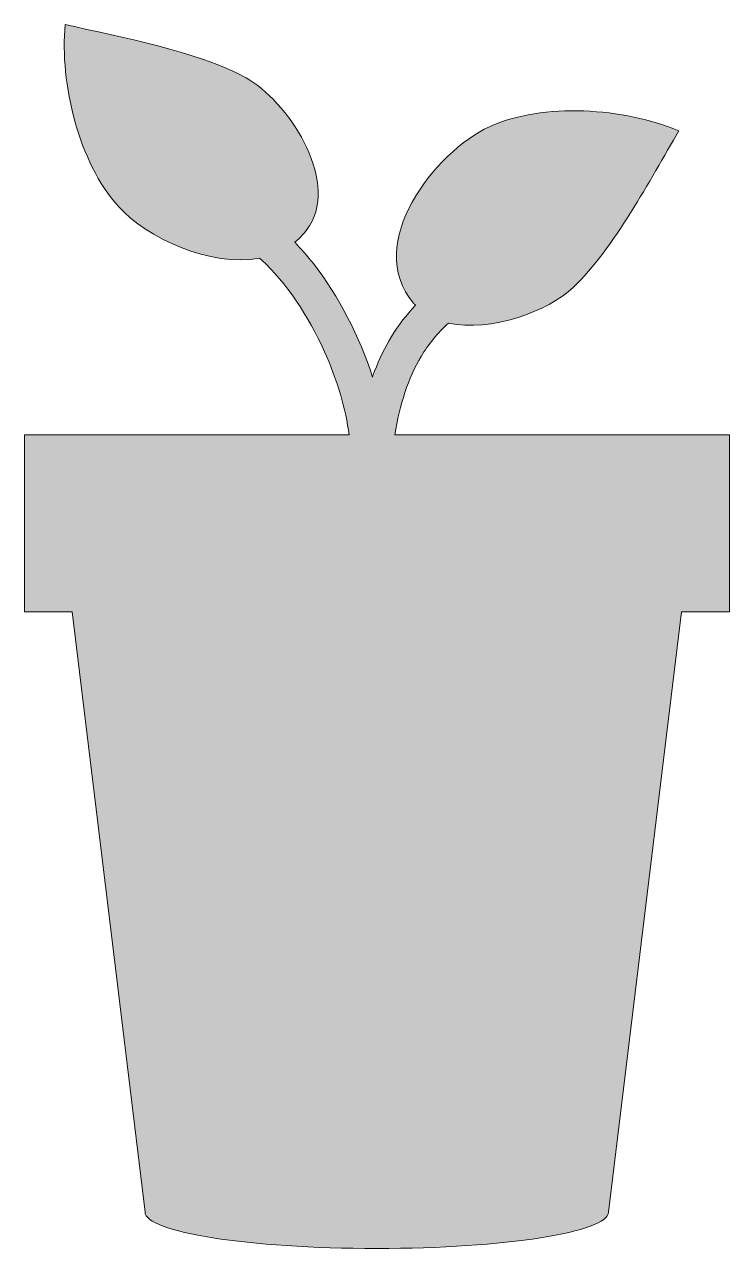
# Model space of a CAD drawing. Header units: inches. Extents: x 0 to 59, y 0 to 102.
import ezdxf

# ---------------------------------------------------------------- set-up
doc = ezdxf.new("R2010")
doc.units = ezdxf.units.IN
doc.header["$MEASUREMENT"] = 0
doc.layers.add('Layer 1', color=7, linetype='Continuous')

msp = doc.modelspace()

# ---------------------------------------------------------------- hatches: boundary and pattern name
at = {"layer": 'Layer 1', "true_color": 0x8bc53f}
h = msp.add_hatch(color=83, dxfattribs=at)
h.dxf.hatch_style = 2
edge = h.paths.add_edge_path()
edge.add_spline(control_points=[(32.94, 74.04), (33.54, 75.06), (34.29, 75.98), (35.2, 76.82), (38.71, 76.05), (43.49, 77.78), (45.58, 79.79), (48.98, 83.05), (51.9, 88.67), (54.34, 92.77), (49.82, 94.68), (43.08, 95.15), (38.61, 93.11), (34.08, 91.04), (28.14, 83.39), (32.29, 78.47), (32.35, 78.4), (32.42, 78.35), (32.47, 78.29), (30.94, 76.69), (29.83, 74.84), (29.07, 72.82), (29, 72.66), (28.95, 72.49), (28.9, 72.33), (27.83, 75.67), (26.1, 79.04), (23.99, 81.75), (23.49, 82.38), (22.98, 82.97), (22.44, 83.52), (22.89, 83.9), (23.32, 84.34), (23.67, 84.9), (26.13, 88.81), (21.78, 95.32), (18.4, 97.17), (14.26, 99.43), (8.02, 100.51), (3.38, 101.6), (2.92, 96.71), (4.5, 90.14), (7.8, 86.5), (10.17, 83.88), (15.43, 81.45), (19.52, 82.19), (19.59, 82.13), (19.67, 82.08), (19.74, 82.01), (21.69, 80.23), (23.57, 77.42), (24.91, 74.44), (25.97, 72.1), (26.69, 69.65), (26.95, 67.53), (26.95, 67.53), (0, 67.53), (0, 67.53), (0, 67.53), (0, 52.84), (0, 52.84), (0, 52.84), (3.97, 52.84), (3.97, 52.84), (3.97, 52.84), (10.01, 3.03), (10.01, 3.03), (10.01, 1.36), (18.63, 0), (29.25, 0), (39.88, 0), (48.49, 1.36), (48.49, 3.03), (48.49, 3.03), (54.56, 52.84), (54.56, 52.84), (54.56, 52.84), (58.54, 52.84), (58.54, 52.84), (58.54, 52.84), (58.54, 67.53), (58.54, 67.53), (58.54, 67.53), (30.74, 67.53), (30.74, 67.53), (31.17, 70.06), (31.85, 72.23), (32.94, 74.04)], knot_values=[0, 0, 0, 0, 1, 1, 1, 2, 2, 2, 3, 3, 3, 4, 4, 4, 5, 5, 5, 6, 6, 6, 7, 7, 7, 8, 8, 8, 9, 9, 9, 10, 10, 10, 11, 11, 11, 12, 12, 12, 13, 13, 13, 14, 14, 14, 15, 15, 15, 16, 16, 16, 17, 17, 17, 18, 18, 18, 19, 19, 19, 20, 20, 20, 21, 21, 21, 22, 22, 22, 23, 23, 23, 24, 24, 24, 25, 25, 25, 26, 26, 26, 27, 27, 27, 28, 28, 28, 29, 29, 29, 29], degree=3, periodic=1)

# ---------------------------------------------------------------- linework, layer by layer
at = {"layer": 'Layer 1', "lineweight": 0}
msp.add_open_spline([(32.94, 74.04), (33.54, 75.06), (34.29, 75.98), (35.2, 76.82), (38.71, 76.05), (43.49, 77.78), (45.58, 79.79), (48.98, 83.05), (51.9, 88.67), (54.34, 92.77), (49.82, 94.68), (43.08, 95.15), (38.61, 93.11), (34.08, 91.04), (28.14, 83.39), (32.29, 78.47), (32.35, 78.4), (32.42, 78.35), (32.47, 78.29), (30.94, 76.69), (29.83, 74.84), (29.07, 72.82), (29, 72.66), (28.95, 72.49), (28.9, 72.33), (27.83, 75.67), (26.1, 79.04), (23.99, 81.75), (23.49, 82.38), (22.98, 82.97), (22.44, 83.52), (22.89, 83.9), (23.32, 84.34), (23.67, 84.9), (26.13, 88.81), (21.78, 95.32), (18.4, 97.17), (14.26, 99.43), (8.02, 100.51), (3.38, 101.6), (2.92, 96.71), (4.5, 90.14), (7.8, 86.5), (10.17, 83.88), (15.43, 81.45), (19.52, 82.19), (19.59, 82.13), (19.67, 82.08), (19.74, 82.01), (21.69, 80.23), (23.57, 77.42), (24.91, 74.44), (25.97, 72.1), (26.69, 69.65), (26.95, 67.53), (26.95, 67.53), (0, 67.53), (0, 67.53), (0, 67.53), (0, 52.84), (0, 52.84), (0, 52.84), (3.97, 52.84), (3.97, 52.84), (3.97, 52.84), (10.01, 3.03), (10.01, 3.03), (10.01, 1.36), (18.63, 0), (29.25, 0), (39.88, 0), (48.49, 1.36), (48.49, 3.03), (48.49, 3.03), (54.56, 52.84), (54.56, 52.84), (54.56, 52.84), (58.54, 52.84), (58.54, 52.84), (58.54, 52.84), (58.54, 67.53), (58.54, 67.53), (58.54, 67.53), (30.74, 67.53), (30.74, 67.53), (31.17, 70.06), (31.85, 72.23), (32.94, 74.04)], degree=3, knots=[0, 0, 0, 0, 1, 1, 1, 2, 2, 2, 3, 3, 3, 4, 4, 4, 5, 5, 5, 6, 6, 6, 7, 7, 7, 8, 8, 8, 9, 9, 9, 10, 10, 10, 11, 11, 11, 12, 12, 12, 13, 13, 13, 14, 14, 14, 15, 15, 15, 16, 16, 16, 17, 17, 17, 18, 18, 18, 19, 19, 19, 20, 20, 20, 21, 21, 21, 22, 22, 22, 23, 23, 23, 24, 24, 24, 25, 25, 25, 26, 26, 26, 27, 27, 27, 28, 28, 28, 29, 29, 29, 29], dxfattribs=at)

doc.saveas('drawing.dxf')
